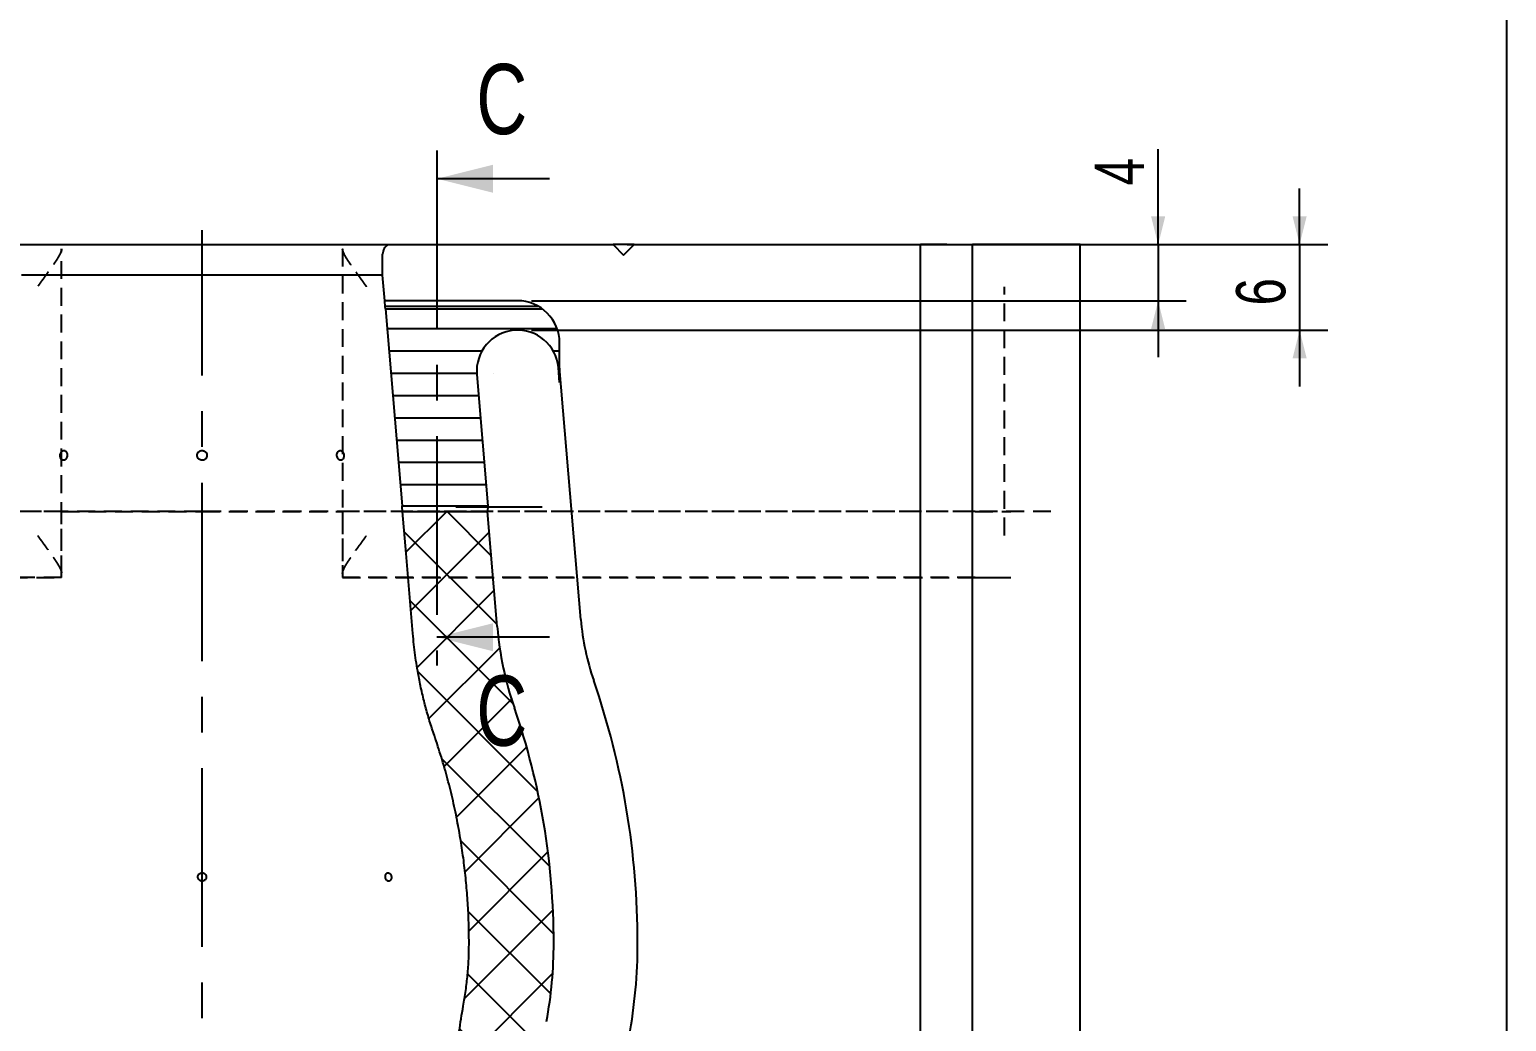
# Model space of a CAD drawing. Header units: millimetres. Extents: x 8 to 862, y 8 to 585.
# Drawn here: x 726.9 to 832, y 374.6 to 445.1 of the extents above; entities that cross this region are included whole.
import ezdxf

# ---------------------------------------------------------------- set-up
doc = ezdxf.new("R2010")
doc.units = ezdxf.units.MM
doc.linetypes.add('CENTERX2', pattern=[20.32, 12.7, -2.54, 2.54, -2.54])
doc.linetypes.add('HIDDEN', pattern=[1.905, 1.27, -0.635])
for name, color, linetype in [('CENTERLINE', 4, 'CENTERX2'), ('DIMENSIONS', 2, 'Continuous'), ('HATCH', 3, 'Continuous'), ('HIDDEN', 3, 'HIDDEN')]:
    doc.layers.add(name, color=color, linetype=linetype)
doc.layers.add('OUTLINE', color=7, linetype='Continuous', lineweight=25)
doc.styles.add('SLDTEXTSTYLE0', font='TXT', dxfattribs={"width": 0.75})
doc.dimstyles.new('SLDDIMSTYLE11', dxfattribs={"dimtxt": 3.5, "dimasz": 2, "dimexe": 0, "dimexo": 0.0625, "dimgap": 0.875, "dimtad": 1, "dimrnd": 1e-09, "dimzin": 12, "dimdsep": 46, "dimtxsty": 'SLDTEXTSTYLE0', "dimsah": 1, "dimcen": 0.09, "dimadec": 0, "dimazin": 3, "dimtfac": 1, "dimtmove": 0, "dimatfit": 0, "dimfxl": 0, "dimfrac": 2, "dimtolj": 1, "dimtzin": 12, "dimarcsym": 0})
doc.dimstyles.new('SLDDIMSTYLE22', dxfattribs={"dimtxt": 3.5, "dimasz": 2, "dimexe": 0, "dimexo": 0.0625, "dimgap": 0.875, "dimtad": 1, "dimdec": 0, "dimrnd": 1e-09, "dimzin": 12, "dimdsep": 46, "dimtxsty": 'SLDTEXTSTYLE0', "dimsah": 1, "dimcen": 0.09, "dimadec": 0, "dimazin": 3, "dimtfac": 1, "dimtdec": 0, "dimtmove": 0, "dimatfit": 0, "dimfxl": 0, "dimfrac": 2, "dimtolj": 1, "dimtzin": 12, "dimarcsym": 0})

# ---------------------------------------------------------------- blocks, each defined once
blk = doc.blocks.new('_D_58')
at = {"layer": 'DIMENSIONS'}
for p, q in [((817.28, 429.83), (817.28, 433.83)), ((769.42, 429.83), (819.28, 429.83)), ((817.28, 429.83), (817.28, 423.74)), ((762.62, 423.74), (819.28, 423.74)), ((817.28, 423.74), (817.28, 419.74))]:
    blk.add_line(p, q, dxfattribs=at)
for points in [[(817.28, 429.83), (817.78, 431.83), (816.78, 431.83)], [(817.28, 423.74), (816.78, 421.74), (817.78, 421.74)]]:
    blk.add_solid(points, dxfattribs=at)
at = {"layer": 'DIMENSIONS', "insert": (812.76, 425.5), "char_height": 3.5, "attachment_point": 1, "rotation": 90, "style": 'SLDTEXTSTYLE0'}
blk.add_mtext('6', dxfattribs=at)
blk = doc.blocks.new('_D_62')
at = {"layer": 'DIMENSIONS'}
for p, q in [((807.21, 429.83), (807.21, 436.62)), ((791.29, 429.83), (809.21, 429.83)), ((807.21, 429.83), (807.21, 425.83)), ((762.61, 425.83), (809.21, 425.83)), ((807.21, 425.83), (807.21, 421.83))]:
    blk.add_line(p, q, dxfattribs=at)
for points in [[(807.21, 429.83), (807.71, 431.83), (806.71, 431.83)], [(807.21, 425.83), (806.71, 423.83), (807.71, 423.83)]]:
    blk.add_solid(points, dxfattribs=at)
at = {"layer": 'DIMENSIONS', "insert": (802.7, 434.04), "char_height": 3.5, "attachment_point": 1, "rotation": 90, "style": 'SLDTEXTSTYLE0'}
blk.add_mtext('4', dxfattribs=at)

msp = doc.modelspace()

# ---------------------------------------------------------------- hatches: boundary and pattern name
at = {"layer": 'HATCH'}
h = msp.add_hatch(dxfattribs=at)
h.set_pattern_fill('LINE', color=256, scale=0.5, style=0)
edge = h.paths.add_edge_path(flags=0)
edge.add_arc((761.612, 422.83342), 3, 53.7638639, 90)
edge.add_line((761.612, 425.83342), (752.1691, 425.83342))
edge.add_spline(control_points=[(752.1691, 425.83342), (752.1854, 425.64012), (752.20027, 425.4467), (752.21373, 425.25318)], knot_values=[0, 0, 0, 0, 0.00058195, 0.00058195, 0.00058195, 0.00058195], weights=[1, 1, 1, 1], degree=3, periodic=0)
edge.add_line((752.21373, 425.25318), (763.38534, 425.25318))
h = msp.add_hatch(dxfattribs=at)
h.set_pattern_fill('LINE', color=256, scale=0.5, style=0)
edge = h.paths.add_edge_path(flags=0)
edge.add_line((764.612, 420.01706), (764.612, 422.83342))
edge.add_arc((761.612, 422.83342), 3, 0, 53.7638639)
edge.add_line((763.38534, 425.25318), (752.21373, 425.25318))
edge.add_spline(control_points=[(752.21373, 425.25318), (752.60759, 420.58326), (753.00145, 415.91334), (753.3953, 411.24342)], knot_values=[0.034060038, 0.034060038, 0.034060038, 0.034060038, 0.048119539, 0.048119539, 0.048119539, 0.048119539], weights=[1, 1, 1, 1], degree=3, periodic=0)
edge.add_line((753.3953, 411.24342), (759.51061, 411.24342))
edge.add_line((759.51061, 411.24342), (758.72266, 420.58891))
edge.add_arc((761.6226, 420.83342), 2.91024, 4.8194221, 184.8194221, ccw=False)
edge.add_line((764.52255, 421.07792), (764.612, 420.01706))
h = msp.add_hatch(dxfattribs=at)
h.set_pattern_fill('NET', color=256, angle=45, style=0)
edge = h.paths.add_edge_path(flags=0)
edge.add_line((764.612, 421.08547), (764.612, 420.83342))
edge.add_line((764.612, 420.83342), (764.6226, 420.83342))
edge.add_arc((761.6226, 420.83342), 3, 0, 4.8194221)
h = msp.add_hatch(dxfattribs=at)
h.set_pattern_fill('NET', color=256, angle=45, style=0)
edge = h.paths.add_edge_path(flags=0)
edge.add_line((764.612, 421.08547), (764.612, 420.83342))
edge.add_line((764.612, 420.83342), (764.6226, 420.83342))
edge.add_arc((761.6226, 420.83342), 3, 0, 4.8194221)
h = msp.add_hatch(dxfattribs=at)
h.set_pattern_fill('NET', color=256, angle=45, style=0)
edge = h.paths.add_edge_path(flags=0)
edge.add_line((764.612, 421.08547), (764.612, 420.83342))
edge.add_line((764.612, 420.83342), (764.6226, 420.83342))
edge.add_arc((761.6226, 420.83342), 3, 0, 4.8194221)
h = msp.add_hatch(dxfattribs=at)
h.set_pattern_fill('NET', color=256, angle=45, style=0)
edge = h.paths.add_edge_path(flags=0)
edge.add_line((764.612, 421.08547), (764.612, 420.83342))
edge.add_line((764.612, 420.83342), (764.6226, 420.83342))
edge.add_arc((761.6226, 420.83342), 3, 0, 4.8194221)
h = msp.add_hatch(dxfattribs=at)
h.set_pattern_fill('NET', color=256, angle=45, style=0)
edge = h.paths.add_edge_path(flags=0)
edge.add_line((764.612, 421.08547), (764.612, 420.83342))
edge.add_line((764.612, 420.83342), (764.6226, 420.83342))
edge.add_arc((761.6226, 420.83342), 3, 0, 4.8194221)
h = msp.add_hatch(dxfattribs=at)
h.set_pattern_fill('NET', color=256, angle=45, style=0)
edge = h.paths.add_edge_path(flags=0)
edge.add_line((764.612, 421.08547), (764.612, 420.83342))
edge.add_line((764.612, 420.83342), (764.6226, 420.83342))
edge.add_arc((761.6226, 420.83342), 3, 0, 4.8194221)
h = msp.add_hatch(dxfattribs=at)
h.set_pattern_fill('NET', color=256, angle=45, style=0)
edge = h.paths.add_edge_path(flags=0)
edge.add_line((764.612, 421.08547), (764.612, 420.83342))
edge.add_line((764.612, 420.83342), (764.6226, 420.83342))
edge.add_arc((761.6226, 420.83342), 3, 0, 4.8194221)
h = msp.add_hatch(dxfattribs=at)
h.set_pattern_fill('NET', color=256, angle=45, style=0)
edge = h.paths.add_edge_path(flags=0)
edge.add_line((764.612, 421.08547), (764.612, 420.83342))
edge.add_line((764.612, 420.83342), (764.6226, 420.83342))
edge.add_arc((761.6226, 420.83342), 3, 0, 4.8194221)
h = msp.add_hatch(dxfattribs=at)
h.set_pattern_fill('NET', color=256, angle=45, style=0)
edge = h.paths.add_edge_path(flags=0)
edge.add_line((764.612, 421.08547), (764.612, 420.83342))
edge.add_line((764.612, 420.83342), (764.6226, 420.83342))
edge.add_arc((761.6226, 420.83342), 3, 0, 4.8194221)
h = msp.add_hatch(dxfattribs=at)
h.set_pattern_fill('NET', color=256, angle=45, style=0)
edge = h.paths.add_edge_path(flags=0)
edge.add_line((764.612, 421.08547), (764.612, 420.83342))
edge.add_line((764.612, 420.83342), (764.6226, 420.83342))
edge.add_arc((761.6226, 420.83342), 3, 0, 4.8194221)
h = msp.add_hatch(dxfattribs=at)
h.set_pattern_fill('NET', color=256, angle=45, style=0)
edge = h.paths.add_edge_path(flags=0)
edge.add_line((764.612, 421.08547), (764.612, 420.83342))
edge.add_line((764.612, 420.83342), (764.6226, 420.83342))
edge.add_arc((761.6226, 420.83342), 3, 0, 4.8194221)
h = msp.add_hatch(dxfattribs=at)
h.set_pattern_fill('NET', color=256, angle=45, style=0)
edge = h.paths.add_edge_path(flags=0)
edge.add_line((764.612, 421.08547), (764.612, 420.83342))
edge.add_line((764.612, 420.83342), (764.6226, 420.83342))
edge.add_arc((761.6226, 420.83342), 3, 0, 4.8194221)
h = msp.add_hatch(dxfattribs=at)
h.set_pattern_fill('NET', color=256, angle=45, style=0)
edge = h.paths.add_edge_path(flags=0)
edge.add_line((764.612, 421.08547), (764.612, 420.83342))
edge.add_line((764.612, 420.83342), (764.6226, 420.83342))
edge.add_arc((761.6226, 420.83342), 3, 0, 4.8194221)
h = msp.add_hatch(dxfattribs=at)
h.set_pattern_fill('NET', color=256, angle=45, style=0)
edge = h.paths.add_edge_path(flags=0)
edge.add_line((764.612, 421.08547), (764.612, 420.83342))
edge.add_line((764.612, 420.83342), (764.6226, 420.83342))
edge.add_arc((761.6226, 420.83342), 3, 0, 4.8194221)
h = msp.add_hatch(dxfattribs=at)
h.set_pattern_fill('NET', color=256, angle=45, style=0)
edge = h.paths.add_edge_path(flags=0)
edge.add_line((764.612, 421.08547), (764.612, 420.83342))
edge.add_line((764.612, 420.83342), (764.6226, 420.83342))
edge.add_arc((761.6226, 420.83342), 3, 0, 4.8194221)
h = msp.add_hatch(dxfattribs=at)
h.set_pattern_fill('NET', color=256, angle=45, style=0)
edge = h.paths.add_edge_path(flags=0)
edge.add_line((764.612, 421.08547), (764.612, 420.83342))
edge.add_line((764.612, 420.83342), (764.6226, 420.83342))
edge.add_arc((761.6226, 420.83342), 3, 0, 4.8194221)
h = msp.add_hatch(dxfattribs=at)
h.set_pattern_fill('NET', color=256, angle=45, style=0)
edge = h.paths.add_edge_path(flags=0)
edge.add_line((764.612, 421.08547), (764.612, 420.83342))
edge.add_line((764.612, 420.83342), (764.6226, 420.83342))
edge.add_arc((761.6226, 420.83342), 3, 0, 4.8194221)
h = msp.add_hatch(dxfattribs=at)
h.set_pattern_fill('NET', color=256, angle=45, style=0)
edge = h.paths.add_edge_path(flags=0)
edge.add_line((764.612, 421.08547), (764.612, 420.83342))
edge.add_line((764.612, 420.83342), (764.6226, 420.83342))
edge.add_arc((761.6226, 420.83342), 3, 0, 4.8194221)
h = msp.add_hatch(dxfattribs=at)
h.set_pattern_fill('NET', color=256, angle=45, style=0)
edge = h.paths.add_edge_path(flags=0)
edge.add_line((764.612, 421.08547), (764.612, 420.83342))
edge.add_line((764.612, 420.83342), (764.6226, 420.83342))
edge.add_arc((761.6226, 420.83342), 3, 0, 4.8194221)
h = msp.add_hatch(dxfattribs=at)
h.set_pattern_fill('NET', color=256, angle=45, style=0)
edge = h.paths.add_edge_path(flags=0)
edge.add_line((764.612, 421.08547), (764.612, 420.83342))
edge.add_line((764.612, 420.83342), (764.6226, 420.83342))
edge.add_arc((761.6226, 420.83342), 3, 0, 4.8194221)
h = msp.add_hatch(dxfattribs=at)
h.set_pattern_fill('NET', color=256, angle=45, style=0)
edge = h.paths.add_edge_path(flags=0)
edge.add_line((764.612, 421.08547), (764.612, 420.83342))
edge.add_line((764.612, 420.83342), (764.6226, 420.83342))
edge.add_arc((761.6226, 420.83342), 3, 0, 4.8194221)
h = msp.add_hatch(dxfattribs=at)
h.set_pattern_fill('LINE', color=256, scale=0.5, style=0)
edge = h.paths.add_edge_path(flags=0)
edge.add_line((763.36158, 411.24342), (757.21628, 411.24342))
edge.add_spline(control_points=[(757.21628, 411.24342), (757.23557, 411.10781), (757.25435, 410.97213), (757.27264, 410.83639)], knot_values=[0, 0, 0, 0, 0.000410915, 0.000410915, 0.000410915, 0.000410915], weights=[1, 1, 1, 1], degree=3, periodic=0)
edge.add_line((757.27264, 410.83639), (763.3516, 410.83639))
edge.add_line((763.3516, 410.83639), (763.36158, 411.24342))
h = msp.add_hatch(dxfattribs=at)
h.set_pattern_fill('NET', color=256, angle=45, style=0)
edge = h.paths.add_edge_path(flags=0)
edge.add_line((759.48174, 410.83639), (753.43321, 410.83639))
edge.add_line((753.43321, 410.83639), (754.16571, 402.14876))
edge.add_spline(control_points=[(754.16571, 402.14876), (754.21739, 401.53585), (754.288, 400.92328), (754.46779, 399.69886), (754.57736, 399.08526), (754.96211, 397.26135), (755.29252, 396.06765), (755.69625, 394.896)], knot_values=[0, 0, 0, 0, 0.25, 0.25, 0.5, 0.5, 1, 1, 1, 1], weights=[1, 1, 1, 1, 1, 1, 1, 1], degree=3, periodic=0)
edge.add_spline(control_points=[(755.69625, 394.896), (756.10223, 393.71779), (756.46009, 392.52157), (756.92346, 390.69975), (757.06566, 390.0879), (757.32516, 388.85486), (757.44252, 388.23293), (757.96143, 385.12864), (758.16578, 382.64082), (758.16578, 380.14876)], knot_values=[0, 0, 0, 0, 0.25, 0.25, 0.375, 0.375, 0.5, 0.5, 1, 1, 1, 1], weights=[1, 1, 1, 1, 1, 1, 1, 1, 1, 1], degree=3, periodic=0)
edge.add_spline(control_points=[(758.16578, 380.14876), (758.16578, 379.38801), (758.13113, 378.63202), (757.99424, 377.12933), (757.89199, 376.38262), (757.75594, 375.64056)], knot_values=[0, 0, 0, 0, 0.5, 0.5, 1, 1, 1, 1], weights=[1, 1, 1, 1, 1, 1], degree=3, periodic=0)
edge.add_spline(control_points=[(757.75594, 375.64056), (757.56108, 374.57768), (757.41337, 373.50279), (757.21522, 371.32822), (757.16577, 370.23663), (757.16577, 369.14876)], knot_values=[0, 0, 0, 0, 0.5, 0.5, 1, 1, 1, 1], weights=[1, 1, 1, 1, 1, 1], degree=3, periodic=0)
edge.add_spline(control_points=[(757.16577, 369.14876), (757.16577, 368.76313), (757.19417, 368.3731), (757.30539, 367.61174), (757.38798, 367.23734), (757.60686, 366.50107), (757.74422, 366.13698), (758.0702, 365.43352), (758.2578, 365.09534), (758.47006, 364.77071)], knot_values=[0, 0, 0, 0, 0.25, 0.25, 0.5, 0.5, 0.75, 0.75, 1, 1, 1, 1], weights=[1, 1, 1, 1, 1, 1, 1, 1, 1, 1], degree=3, periodic=0)
edge.add_spline(control_points=[(758.47006, 364.77071), (758.93832, 364.05457), (759.40658, 363.33843), (759.87485, 362.62228), (764.3201, 355.82385), (768.76533, 349.02541), (773.21055, 342.22696)], knot_values=[0.024201803, 0.024201803, 0.024201803, 0.024201803, 0.026768742, 0.026768742, 0.026768742, 0.051136963, 0.051136963, 0.051136963, 0.051136963], weights=[1, 1, 1, 1, 1, 1, 1], degree=3, periodic=0)
edge.add_spline(control_points=[(773.21055, 342.22696), (773.47372, 341.82449), (773.70648, 341.40545), (774.11143, 340.53435), (774.28444, 340.07922), (774.56167, 339.15057), (774.66605, 338.67842), (774.80615, 337.71839), (774.8409, 337.23432), (774.8409, 336.75441)], knot_values=[0, 0, 0, 0, 0.25, 0.25, 0.5, 0.5, 0.75, 0.75, 1, 1, 1, 1], weights=[1, 1, 1, 1, 1, 1, 1, 1, 1, 1], degree=3, periodic=0)
edge.add_line((774.8409, 336.75441), (774.8409, 331.85461))
edge.add_spline(control_points=[(774.8409, 331.85461), (774.8409, 331.59868), (774.80184, 331.09284), (774.68734, 330.5986), (774.61056, 330.35448)], knot_values=[0, 0, 0, 0, 0.5, 1, 1, 1, 1], weights=[1, 1, 1, 1, 1], degree=3, periodic=0)
edge.add_line((774.61056, 330.35448), (774.57911, 330.25448))
edge.add_spline(control_points=[(774.57911, 330.25448), (774.53368, 330.11005), (774.4992, 329.96244), (774.45268, 329.66074), (774.4409, 329.50711), (774.4409, 329.35441)], knot_values=[0, 0, 0, 0, 0.5, 0.5, 1, 1, 1, 1], weights=[1, 1, 1, 1, 1, 1], degree=3, periodic=0)
edge.add_line((774.4409, 329.35441), (774.4409, 236.23726))
edge.add_line((774.4409, 236.23726), (774.4409, 234.03726))
edge.add_line((774.4409, 234.03726), (774.4409, 223.35936))
edge.add_spline(control_points=[(774.4409, 223.35936), (774.4409, 223.17789), (774.46087, 222.99667), (774.53789, 222.64689), (774.59478, 222.47695), (774.67079, 222.31217)], knot_values=[0, 0, 0, 0, 0.5, 0.5, 1, 1, 1, 1], weights=[1, 1, 1, 1, 1, 1], degree=3, periodic=0)
edge.add_arc((772.9909, 221.53726), 1.85, 0, 24.7633796, ccw=False)
edge.add_line((774.8409, 221.53726), (774.8409, 216.03726))
edge.add_spline(control_points=[(774.8409, 216.03726), (774.8409, 214.98841), (774.80657, 213.93783), (774.70269, 212.35932), (774.65933, 211.83271), (774.55492, 210.7786), (774.49372, 210.25015), (774.14512, 207.62256), (773.73046, 205.56057), (773.18472, 203.53726)], knot_values=[0, 0, 0, 0, 0.25, 0.25, 0.375, 0.375, 0.5, 0.5, 1, 1, 1, 1], weights=[1, 1, 1, 1, 1, 1, 1, 1, 1, 1], degree=3, periodic=0)
edge.add_line((773.18472, 203.53726), (779.45427, 201.25534))
edge.add_arc((702.8729, 216.03726), 77.99494, 349.0749889, 360)
edge.add_line((780.86784, 216.03726), (780.86784, 221.53726))
edge.add_arc((772.99104, 221.53726), 7.87679, 0, 13.559875)
edge.add_arc((786.94104, 224.90178), 6.47321, 180, 193.559875, ccw=False)
edge.add_line((780.46784, 224.90178), (780.46784, 328.13439))
edge.add_arc((786.94104, 328.13439), 6.47321, 167.7261922, 180, ccw=False)
edge.add_arc((769.84104, 331.85461), 11.02679, 347.7261922, 360)
edge.add_line((780.86784, 331.85461), (780.86784, 336.75441))
edge.add_arc((764.84104, 336.75441), 16.02679, 0, 33.1789317)
edge.add_line((778.25492, 345.52516), (764.28345, 366.89295))
edge.add_arc((769.7013, 370.43545), 6.47321, 176.861318, 213.1789317, ccw=False)
edge.add_arc((793.16604, 369.14876), 29.97321, 169.6111422, 176.861318, ccw=False)
edge.add_arc((733.16604, 380.14876), 31.02679, 349.6111422, 360)
edge.add_arc((712.89777, 380.14876), 51.29507, 0, 19.0124906)
edge.add_arc((784.05998, 404.66923), 23.97321, 184.8194221, 199.0124906, ccw=False)
edge.add_line((760.17153, 402.6551), (759.48174, 410.83639))

# ---------------------------------------------------------------- linework, layer by layer
at = {"layer": 'CENTERLINE'}
for p, q in [((755.88272, 436.51731), (755.88272, 399.89221)), ((739.16604, 156.34842), (739.16604, 430.8663))]:
    msp.add_line(p, q, dxfattribs=at)
at = {"layer": 'CENTERLINE', "linetype": 'Continuous'}
for p, q in [((763.88272, 434.51731), (755.88272, 434.51731)), ((763.88272, 401.89221), (755.88272, 401.89221))]:
    msp.add_line(p, q, dxfattribs=at)
at = {"layer": 'CENTERLINE'}
for points in [[(755.88272, 434.51731), (759.88272, 433.51731), (759.88272, 435.51731)], [(755.88272, 401.89221), (759.88272, 400.89221), (759.88272, 402.89221)]]:
    msp.add_solid(points, dxfattribs=at)
at = {"layer": 'HIDDEN'}
for p, q in [((729.16604, 406.4318), (729.16604, 429.53504)), ((749.16604, 429.53504), (749.16604, 406.4318)), ((796.27689, 409.13342), (796.27689, 426.83342)), ((739.16604, 410.83342), (678.75242, 410.83342)), ((729.16604, 410.83342), (684.15505, 410.83342)), ((729.16604, 406.13342), (729.16604, 410.83342)), ((729.16604, 410.83342), (739.16604, 410.83342)), ((799.57967, 410.83342), (739.16604, 410.83342)), ((739.16604, 410.83342), (749.16604, 410.83342)), ((749.16604, 410.83342), (749.16604, 406.13342)), ((794.17704, 410.83342), (749.16604, 410.83342)), ((794.17704, 410.83342), (796.73472, 410.83342)), ((799.57967, 410.83342), (796.72992, 410.83342)), ((681.65646, 406.13342), (729.16604, 406.13342)), ((729.16604, 406.13342), (684.15505, 406.13342)), ((794.17704, 406.13342), (749.16604, 406.13342)), ((749.16604, 406.13342), (796.67563, 406.13342)), ((794.17704, 406.13342), (796.73563, 406.13342)), ((796.67563, 406.13342), (796.72992, 406.13342))]:
    msp.add_line(p, q, dxfattribs=at)
for points, knots in [([(729.16604, 429.53504), (729.1612, 429.48861), (729.15149, 429.39569), (729.07746, 429.20946), (728.95892, 428.9839), (728.79835, 428.72491), (728.61886, 428.45639), (728.4283, 428.1838), (728.21275, 427.88298), (727.97467, 427.55419), (727.71778, 427.19939), (727.54512, 426.95828), (727.45905, 426.83639), (727.45695, 426.83342)], [0, 0, 0, 0, 0.080133866, 0.160367164, 0.261402399, 0.362592742, 0.457368459, 0.552496986, 0.64741354, 0.763832667, 0.880601854, 0.997085514, 1, 1, 1, 1]), ([(750.87514, 426.83342), (750.87304, 426.83639), (750.78698, 426.95828), (750.61431, 427.19938), (750.35743, 427.5542), (750.11934, 427.88298), (749.90379, 428.1838), (749.71323, 428.45639), (749.53374, 428.72491), (749.37318, 428.9839), (749.25463, 429.20946), (749.1806, 429.39569), (749.17089, 429.48861), (749.16604, 429.53504)], [0, 0, 0, 0, 0.002914344, 0.119398036, 0.236167157, 0.352586378, 0.447503058, 0.542631573, 0.637407234, 0.738597542, 0.839632843, 0.919866106, 1, 1, 1, 1]), ([(727.45695, 409.13342), (727.45905, 409.13045), (727.54517, 409.00859), (727.71775, 408.76743), (727.97467, 408.41265), (728.21276, 408.08386), (728.4283, 407.78303), (728.61887, 407.51045), (728.79835, 407.24191), (728.95892, 406.98295), (729.07746, 406.75738), (729.15149, 406.57113), (729.1612, 406.47822), (729.16604, 406.4318)], [0, 0, 0, 0, 0.002912873, 0.119399744, 0.236167317, 0.352584852, 0.447502946, 0.542631463, 0.637408623, 0.738596212, 0.839632692, 0.919867093, 1, 1, 1, 1]), ([(749.16604, 406.4318), (749.17089, 406.47822), (749.1806, 406.57113), (749.25463, 406.75738), (749.37317, 406.98295), (749.53374, 407.24191), (749.71322, 407.51045), (749.90379, 407.78303), (750.11933, 408.08386), (750.35742, 408.41265), (750.61433, 408.76743), (750.78693, 409.00859), (750.87304, 409.13045), (750.87514, 409.13342)], [0, 0, 0, 0, 0.0801329353, 0.1603673006, 0.2614038469, 0.3625914005, 0.4573685052, 0.5524970104, 0.64741523, 0.7638328592, 0.880600366, 0.9970872694, 1, 1, 1, 1])]:
    msp.add_open_spline(points, degree=3, knots=knots, dxfattribs=at)
at = {"layer": 'OUTLINE'}
for p, q in [((832, 585), (832, 8)), ((725.92063, 429.83342), (752.41146, 429.83342)), ((752.01604, 427.64876), (752.01604, 429.14326)), ((752.41146, 429.83342), (768.41605, 429.83342)), ((768.41605, 429.83342), (769.16605, 429.08342)), ((769.91604, 429.83342), (768.41605, 429.83342)), ((769.16605, 429.08342), (769.91604, 429.83342)), ((769.91604, 429.83342), (790.28666, 429.83342)), ((790.28666, 183.08725), (790.28666, 429.83342)), ((792.16604, 429.83342), (790.28666, 429.83342)), ((792.16604, 429.83342), (793.9859, 429.83342)), ((793.9859, 183.08725), (793.9859, 429.83342)), ((801.66604, 429.83342), (793.9859, 429.83342)), ((801.66604, 183.08725), (801.66604, 429.83342)), ((752.01604, 427.64876), (726.31604, 427.64876)), ((752.1691, 425.83341), (752.01604, 427.64876)), ((761.612, 425.83341), (752.1691, 425.83341)), ((752.21373, 425.25318), (753.3953, 411.24342)), ((752.21373, 425.25318), (763.38534, 425.25318)), ((764.612, 421.08547), (764.612, 422.83342)), ((758.72266, 420.58892), (759.51061, 411.24342)), ((764.612, 420.01706), (764.52255, 421.07792)), ((766.12362, 403.15695), (764.612, 421.08547)), ((764.612, 420.83342), (764.612, 421.08547)), ((764.6226, 420.83342), (764.612, 420.83342)), ((764.612, 420.83342), (764.612, 420.01706)), ((753.3953, 411.24342), (759.51061, 411.24342)), ((759.51061, 411.24342), (759.48174, 410.83639)), ((753.43321, 410.83639), (759.48174, 410.83639)), ((760.17153, 402.6551), (759.48174, 410.83639))]:
    msp.add_line(p, q, dxfattribs=at)
at = {"layer": 'OUTLINE', "flags": 128}
msp.add_lwpolyline([(754.16571, 402.14876), (753.68538, 407.84558), (753.43321, 410.83639)], dxfattribs=at)
at = {"layer": 'OUTLINE'}
for centre, radius, start, end in [((752.81604, 429.14326), 0.8, 120.3796612, 180), ((761.612, 422.83342), 3, 0, 90), ((761.6226, 420.83342), 2.91024, 4.8194221, 184.8194221), ((761.6226, 420.83342), 3, 0, 4.8194221), ((784.05998, 404.66923), 23.97321, 184.8194221, 199.0124906), ((784.05998, 404.66923), 18, 184.8194221, 199.0124906), ((712.89777, 380.14876), 57.26828, 0, 19.0124906), ((712.89777, 380.14876), 51.29507, 0, 19.0124906), ((733.16604, 380.14876), 31.02679, 349.6111422, 0), ((733.16604, 380.14876), 37, 349.6111422, 0)]:
    msp.add_arc(centre, radius, start, end, dxfattribs=at)
for centre, major_axis, start_param, end_param in [((739.16604, 422.47274), (0, 23.01274), 4.833506809, 4.858948752), ((739.16604, 406.97192), (0, 25.27641), 4.865879052, 4.882195173)]:
    msp.add_ellipse(centre, major_axis=major_axis, ratio=0.571160686, start_param=start_param, end_param=end_param, dxfattribs=at)
for points, knots in [([(729.46247, 414.56868), (729.48385, 414.59711), (729.52661, 414.65398), (729.56251, 414.76752), (729.57142, 414.88637), (729.55085, 414.99985), (729.50374, 415.09444), (729.43561, 415.15964), (729.35452, 415.18799), (729.26976, 415.17627), (729.19084, 415.12585), (729.12634, 415.04243), (729.08318, 414.93543), (729.06596, 414.81696), (729.07653, 414.70041), (729.11383, 414.59887), (729.17397, 414.52377), (729.25063, 414.48342), (729.33502, 414.48284), (729.40852, 414.51554), (729.44745, 414.55389), (729.46247, 414.56868)], [0, 0, 0, 0, 0.053691424, 0.107383348, 0.161061787, 0.214732736, 0.268412136, 0.32210496, 0.375796021, 0.429472074, 0.483143053, 0.536826747, 0.590519656, 0.644206823, 0.697878561, 0.751554693, 0.805244048, 0.858937214, 0.91261782, 0.966288841, 1, 1, 1, 1]), ([(738.94236, 414.56502), (738.9751, 414.54296), (739.04058, 414.49885), (739.1597, 414.47843), (739.27772, 414.49575), (739.38362, 414.55164), (739.46489, 414.6391), (739.51251, 414.74852), (739.52106, 414.86753), (739.4896, 414.98273), (739.42168, 415.08112), (739.32493, 415.15159), (739.21026, 415.18612), (739.09062, 415.18082), (738.9795, 415.13628), (738.88939, 415.05755), (738.83047, 414.95358), (738.8093, 414.83595), (738.82868, 414.71858), (738.87786, 414.62556), (738.9244, 414.58188), (738.94236, 414.56502)], [0, 0, 0, 0, 0.053684074, 0.107368584, 0.161042348, 0.214715577, 0.268402605, 0.322094798, 0.375781334, 0.42944945, 0.483127647, 0.536818863, 0.590511227, 0.644189444, 0.697860026, 0.75154117, 0.805235022, 0.858924323, 0.912597673, 0.966270525, 1, 1, 1, 1]), ([(748.82779, 414.6258), (748.84863, 414.5966), (748.89032, 414.53821), (748.97238, 414.49012), (749.05724, 414.479), (749.13717, 414.50818), (749.20285, 414.57382), (749.24734, 414.66874), (749.26593, 414.78225), (749.25673, 414.90155), (749.22077, 415.0132), (749.16188, 415.10461), (749.08631, 415.16542), (749.00228, 415.18874), (748.91914, 415.17192), (748.84635, 415.11687), (748.79241, 415.02986), (748.76368, 414.9206), (748.76403, 414.80193), (748.78862, 414.69988), (748.81689, 414.64642), (748.82779, 414.6258)], [0, 0, 0, 0, 0.053693233, 0.107386082, 0.161070251, 0.214741581, 0.268417126, 0.322107891, 0.375800211, 0.429479044, 0.483150949, 0.536832322, 0.590525739, 0.644214786, 0.697888972, 0.751561145, 0.805246971, 0.858942173, 0.912624052, 0.966296312, 1, 1, 1, 1]), ([(755.69625, 394.89599), (755.58212, 395.23877), (755.35387, 395.92432), (755.05838, 396.96929), (754.79758, 398.02528), (754.54597, 399.23937), (754.31817, 400.61294), (754.21658, 401.63637), (754.16571, 402.14876)], [0, 0, 0, 0, 0.14583742, 0.291673242, 0.438278845, 0.584883194, 0.792167482, 1, 1, 1, 1]), ([(758.16578, 380.14876), (758.16147, 380.62305), (758.15284, 381.57176), (758.08322, 382.99336), (757.97188, 384.41642), (757.81424, 385.83949), (757.61123, 387.26111), (757.35329, 388.73181), (757.03453, 390.24896), (756.64676, 391.81158), (756.20673, 393.3634), (755.86641, 394.38513), (755.69625, 394.89599)], [0, 0, 0, 0, 0.094724385, 0.189472423, 0.284196599, 0.379777019, 0.475380948, 0.570960646, 0.677948546, 0.784936242, 0.892468167, 1, 1, 1, 1]), ([(738.97299, 384.60487), (739.00094, 384.58581), (739.05685, 384.54771), (739.15885, 384.52963), (739.2601, 384.54389), (739.35116, 384.59126), (739.42125, 384.66576), (739.4626, 384.7592), (739.47051, 384.861), (739.44409, 384.95969), (739.38632, 385.04415), (739.30372, 385.10483), (739.2056, 385.13488), (739.10302, 385.1309), (739.00754, 385.09334), (738.92993, 385.02645), (738.87896, 384.9378), (738.86028, 384.83728), (738.87636, 384.73674), (738.91808, 384.65693), (738.95772, 384.61934), (738.97299, 384.60487)], [0, 0, 0, 0, 0.053685071, 0.107371782, 0.161054087, 0.21473746, 0.268424495, 0.322116659, 0.375806982, 0.429496568, 0.483183066, 0.536870088, 0.590557312, 0.644245427, 0.697933195, 0.751620976, 0.805308842, 0.858994447, 0.912681353, 0.966369441, 1, 1, 1, 1]), ([(752.2146, 384.84729), (752.21831, 384.81361), (752.22572, 384.74627), (752.26628, 384.65466), (752.32339, 384.58332), (752.3927, 384.5401), (752.46572, 384.52994), (752.53435, 384.55393), (752.59087, 384.6094), (752.62902, 384.6901), (752.6446, 384.78696), (752.63593, 384.88907), (752.60398, 384.9849), (752.55228, 385.06364), (752.48654, 385.1164), (752.41408, 385.13723), (752.34304, 385.12377), (752.28135, 385.07752), (752.23649, 385.00375), (752.21502, 384.9223), (752.21472, 384.86814), (752.2146, 384.84729)], [0, 0, 0, 0, 0.0536926883, 0.1073823158, 0.1610740192, 0.2147659866, 0.2684521785, 0.3221331455, 0.3758165181, 0.4295033941, 0.483197484, 0.5368900954, 0.5905778667, 0.6442649747, 0.6979499771, 0.7516380439, 0.8053254965, 0.8590145368, 0.912702338, 0.9663892555, 1, 1, 1, 1]), ([(757.75594, 375.64056), (757.819, 376.01147), (757.94512, 376.7533), (758.06987, 377.8785), (758.15096, 379.01082), (758.16084, 379.76944), (758.16578, 380.14876)], [0, 0, 0, 0, 0.248971398, 0.497941637, 0.748971721, 1, 1, 1, 1]), ([(757.16577, 369.14876), (757.1714, 369.63339), (757.18268, 370.60347), (757.26283, 371.87256), (757.36364, 372.95544), (757.47094, 373.85306), (757.59912, 374.74875), (757.70367, 375.34329), (757.75594, 375.64056)], [0, 0, 0, 0, 0.222732334, 0.44582896, 0.584197367, 0.722565199, 0.861282413, 1, 1, 1, 1])]:
    msp.add_open_spline(points, degree=3, knots=knots, dxfattribs=at)

# ---------------------------------------------------------------- texts
at = {"layer": 'CENTERLINE', "char_height": 5, "attachment_point": 1, "style": 'SLDTEXTSTYLE0'}
for insert in [(758.68648, 442.68806), (758.68648, 399.17135)]:
    msp.add_mtext('C', dxfattribs=dict(at, insert=insert))

# ---------------------------------------------------------------- dimensions: what is measured, and where the dimension line sits
at = {"layer": 'DIMENSIONS'}
for base, p1, p2, dimstyle, picture, middle in [((807.20982, 425.83342), (790.28666, 429.83342), (761.612, 425.83342), 'SLDDIMSTYLE11', '_D_62', (807.20982, 435.32913)), ((817.27638, 423.74366), (768.41604, 429.83342), (761.6226, 423.74366), 'SLDDIMSTYLE22', '_D_58', (817.27638, 426.78854))]:
    dim = msp.add_linear_dim(base=base, p1=p1, p2=p2, angle=90, dimstyle=dimstyle, dxfattribs=at)
    dim.commit()
    dim.dimension.update_dxf_attribs({"geometry": picture, "text_midpoint": middle, "dimtype": 160})

doc.saveas('drawing.dxf')
